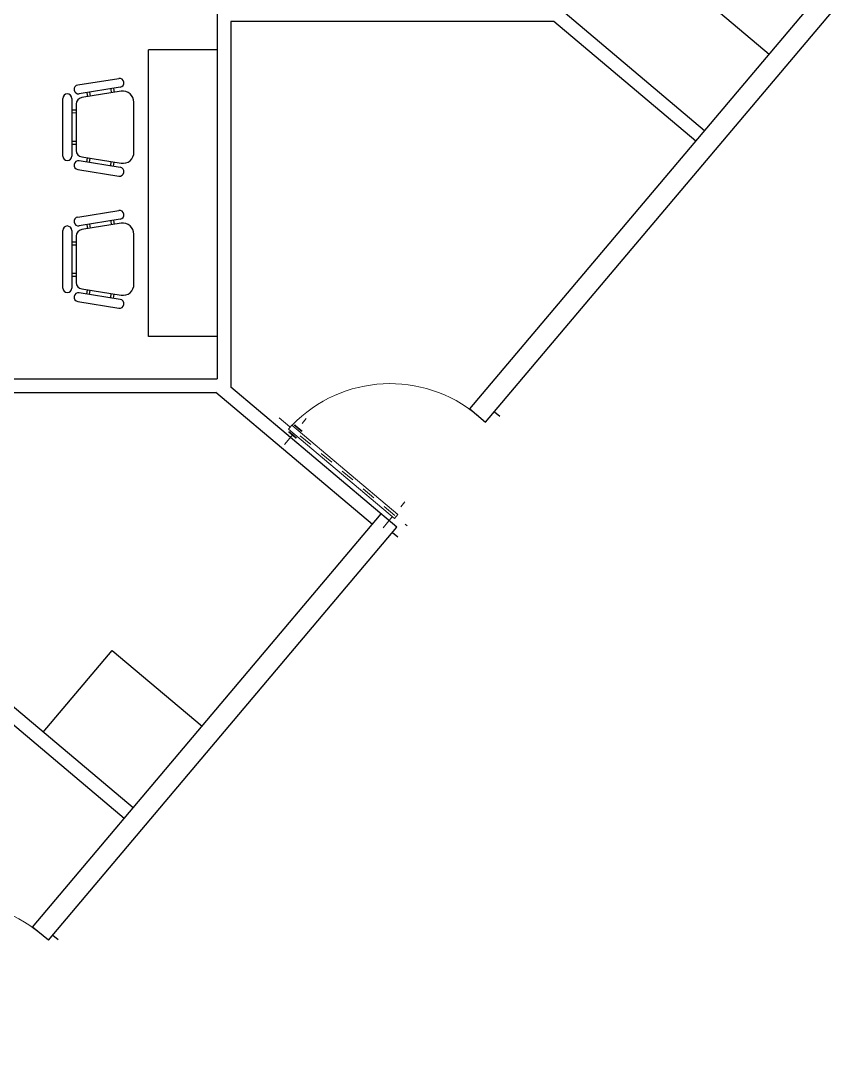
# Model space of a CAD drawing. Header units: inches. Extents: x 32 to 51.7, y 18.3 to 41.9.
# Drawn here: x 42.8 to 48.81, y 22.83 to 30.4 of the extents above; entities that cross this region are included whole.
import ezdxf

# ---------------------------------------------------------------- set-up
doc = ezdxf.new("R2010")
doc.units = ezdxf.units.IN
doc.header["$MEASUREMENT"] = 0
doc.linetypes.add('EJES½', pattern=[0.175, 0.1, -0.025, 0.025, -0.025])
doc.linetypes.add('HIDDEN', pattern=[0.375, 0.25, -0.125])
doc.layers.add('10', color=253, linetype='Continuous')
doc.layers.add('2', color=251, linetype='Continuous')
doc.layers.add('4', color=253, linetype='Continuous', lineweight=9)
doc.layers.add('WALL 1 100', color=250, linetype='Continuous', lineweight=30)

# ---------------------------------------------------------------- blocks, each defined once
blk = doc.blocks.new('MOF6')
at = {"color": 0, "linetype": 'ByBlock'}
for p, q in [((-0.2031, -0.0002), (0.2031, 0.0002)), ((0.2032, -0.0623), (-0.2031, -0.0627)), ((-0.1203, -0.0939), (-0.1204, -0.0626)), ((-0.1003, -0.0939), (-0.1004, -0.0626)), ((0.1005, -0.0936), (0.1007, -0.0632)), ((0.1205, -0.0936), (0.1207, -0.0633)), ((-0.2974, -0.1048), (-0.3435, -0.3938)), ((-0.2818, -0.4036), (-0.2357, -0.1147)), ((-0.2086, -0.1334), (-0.2526, -0.4098)), ((0.1625, -0.0936), (-0.1623, -0.0939)), ((0.2534, -0.4093), (0.2089, -0.133)), ((0.2819, -0.4036), (0.2359, -0.1147)), ((0.2976, -0.1048), (0.3437, -0.3938)), ((-0.2474, -0.1883), (-0.218, -0.1928)), ((-0.2443, -0.1685), (-0.2149, -0.1731)), ((0.2444, -0.1685), (0.2153, -0.173)), ((0.2476, -0.1883), (0.2185, -0.1928)), ((-0.2742, -0.3562), (-0.2448, -0.3607)), ((-0.271, -0.3364), (-0.2417, -0.3409)), ((0.2712, -0.3364), (0.2424, -0.3409)), ((0.2744, -0.3562), (0.2456, -0.3606)), ((-0.1754, -0.5002), (0.1764, -0.4998))]:
    blk.add_line(p, q, dxfattribs=at)
for centre, radius, start, end in [((0.2032, -0.031), 0.0313, 270.05735, 90.05735), ((-0.2031, -0.0315), 0.0313, 90.05735, 270.05735), ((-0.2665, -0.1098), 0.0312, 350.93735, 170.93735), ((-0.1623, -0.1408), 0.0469, 90.05735, 170.94712), ((0.1626, -0.1405), 0.0469, 9.16758, 90.05735), ((0.2667, -0.1098), 0.0312, 9.06265, 189.06265), ((-0.3126, -0.3987), 0.0313, 170.93735, 350.93735), ((-0.1755, -0.4221), 0.0781, 170.94712, 270.05735), ((0.1763, -0.4217), 0.0781, 270.05735, 9.16758), ((0.3128, -0.3987), 0.0313, 189.06265, 9.06265)]:
    blk.add_arc(centre, radius, start, end, dxfattribs=at)
blk = doc.blocks.new('Puerta 100cm')
at = {"color": 8, "linetype": 'EJES½', "lineweight": 0}
for p, q in [((0.045, 1.105), (0.045, -0.125)), ((-0.08, 0.95), (0.17, 0.95)), ((-0.08, 0), (0.17, 0))]:
    blk.add_line(p, q, dxfattribs=at)
blk.add_lwpolyline([(0.065, -0.02), (0.025, -0.02), (0.025, 1), (0.065, 1)], close=True)
at = {"color": 8, "lineweight": 0, "const_width": 0.0125}
for points in [[(0.0125, 0.9125), (0.0125, 0.9875)], [(0.0775, 0.9125), (0.0775, 0.9875)]]:
    blk.add_lwpolyline(points, dxfattribs=at)
at = {"color": 8, "lineweight": 0}
blk.add_arc((0, 0), 1, 0, 86.27315, dxfattribs=at)
blk = doc.blocks.new('*U28')
at = {"rotation": 232.742051304329}
blk.add_blockref('Puerta 100cm', (0, 0), dxfattribs=at)

msp = doc.modelspace()

# ---------------------------------------------------------------- linework, layer by layer
at = {"layer": '10'}
for p, q in [((44.2231, 30.1896), (43.7231, 30.1896)), ((43.7231, 28.1021), (43.7231, 30.1896)), ((44.2231, 28.1021), (43.7231, 28.1021))]:
    msp.add_line(p, q, dxfattribs=at)
at = {"layer": '2', "color": 251, "linetype": 'HIDDEN'}
for p, q in [((46.2415, 27.5556), (46.2801, 27.5231)), ((45.5001, 26.6765), (45.5386, 26.644)), ((43.028, 23.7459), (43.0662, 23.7137))]:
    msp.add_line(p, q, dxfattribs=at)
at = {"layer": 'WALL 1 100'}
for p, q in [((46.0624, 27.5758), (48.6958, 30.6978)), ((46.177, 27.4791), (48.8087, 30.5989)), ((48.2397, 30.1571), (47.6509, 30.6537)), ((44.2231, 30.4959), (44.2231, 27.7959)), ((47.7706, 29.6009), (46.7097, 30.4959)), ((44.3231, 30.3959), (44.3231, 27.7348)), ((46.6731, 30.3959), (44.3231, 30.3959)), ((47.7061, 29.5245), (46.6731, 30.3959)), ((42.1231, 27.7959), (44.2231, 27.7959)), ((45.5323, 26.7148), (44.3231, 27.7348)), ((42.1231, 27.6959), (44.2141, 27.6959)), ((45.3532, 26.735), (44.2141, 27.6959)), ((46.0624, 27.5759), (46.1771, 27.4791)), ((42.8811, 23.8044), (45.4176, 26.8115)), ((42.9957, 23.7077), (45.5323, 26.7148)), ((42.9587, 25.2223), (43.4608, 25.8175)), ((43.4608, 25.8175), (44.1142, 25.2663)), ((43.6122, 24.6711), (42.4269, 25.6709)), ((43.5477, 24.5947), (42.3904, 25.5709)), ((42.9957, 23.7077), (42.8811, 23.8044))]:
    msp.add_line(p, q, dxfattribs=at)

# ---------------------------------------------------------------- block references
at = {"layer": '10', "xscale": 1.034550000001559, "yscale": 1.034550000001559, "zscale": 1.034550000001559, "rotation": 89.99984338167401}
for p in [(43.101, 29.6263), (43.101, 28.6652)]:
    msp.add_blockref('MOF6', p, dxfattribs=at)
at = {"layer": '4', "xscale": 0.9885843725261627, "yscale": 0.9885843725261627, "zscale": 0.9885843725261627, "rotation": 177.1096302050017}
for p in [(45.4823, 26.7718), (42.301, 23.0004)]:
    msp.add_blockref('*U28', p, dxfattribs=at)

doc.saveas('drawing.dxf')
